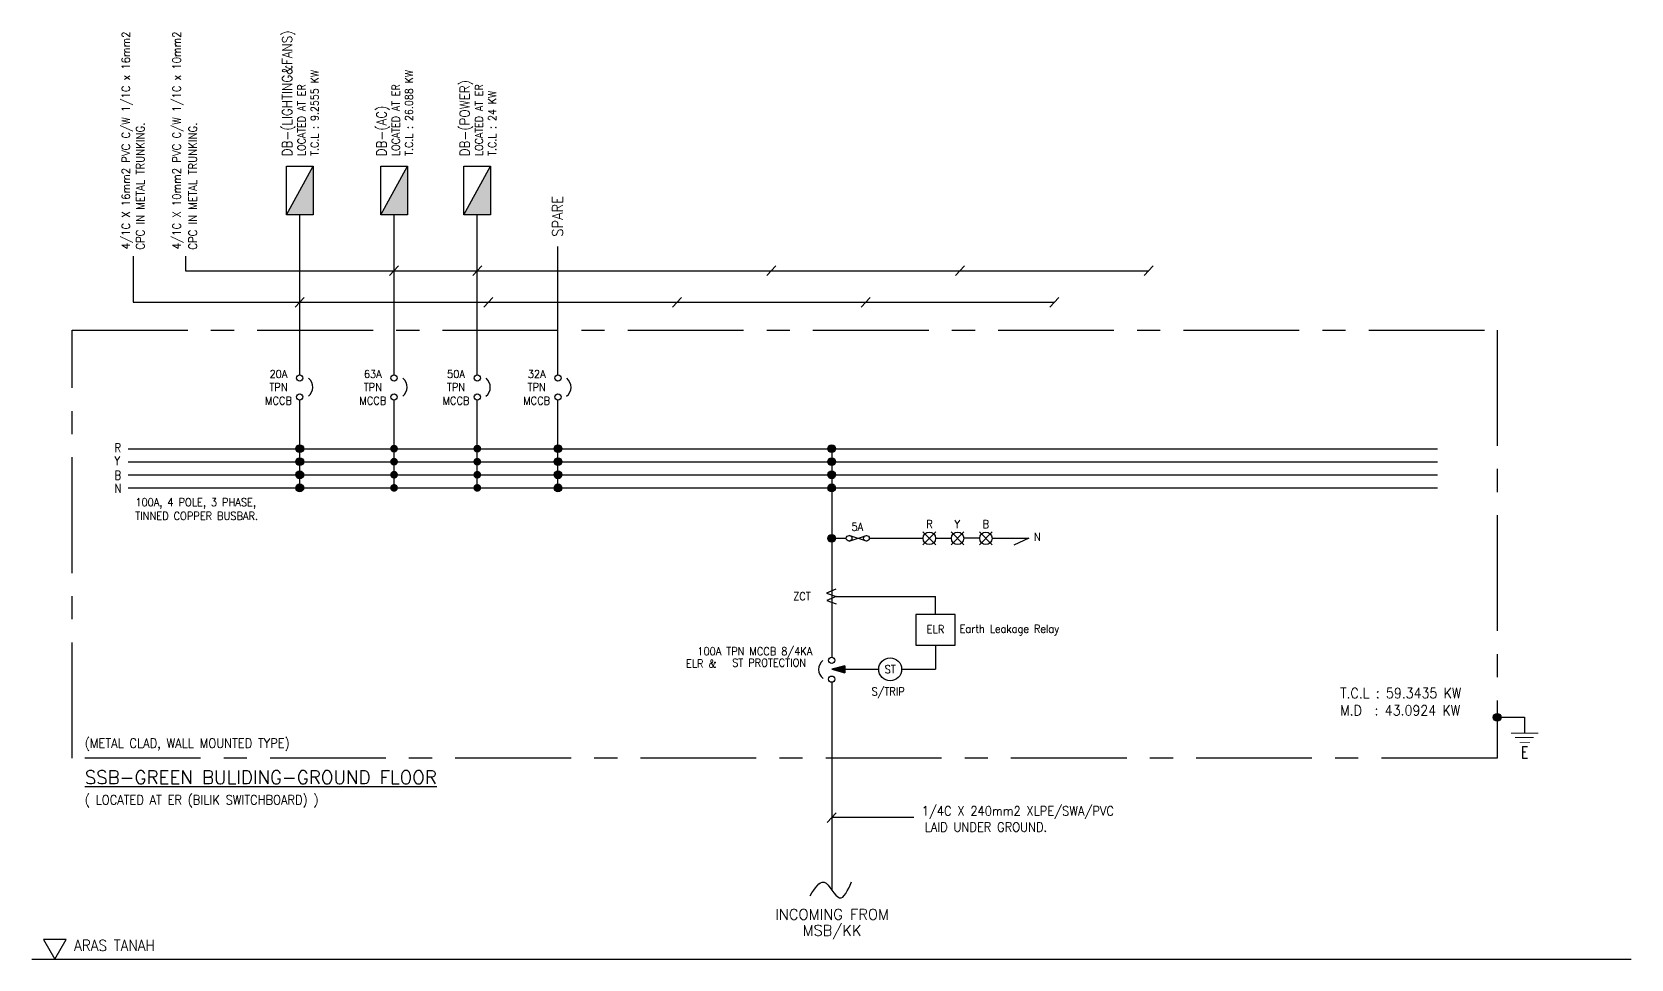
# Model space of a CAD drawing. Header units: inches. Extents: x 17074 to 430035, y 21644 to 175348.
# Drawn here: x 335364 to 404425, y 111516 to 151577 of the extents above; entities that cross this region are included whole.
import ezdxf
from ezdxf.enums import TextEntityAlignment as Align

# ---------------------------------------------------------------- set-up
doc = ezdxf.new("R2010")
doc.units = ezdxf.units.IN
doc.header["$MEASUREMENT"] = 0
for name, pattern in [('CENTERX2', [4, 2.5, -0.5, 0.5, -0.5]), ('DASHED', [19.05, 12.7, -6.35]), ('HIDDEN', [0.375, 0.25, -0.125])]:
    doc.linetypes.add(name, pattern=pattern)
for name, color, linetype in [('E-DB', 1, 'Continuous'), ('E-SCHEM', 7, 'Continuous'), ('L4', 5, 'Continuous'), ('SCHEM', 7, 'Continuous'), ('TEL', 3, 'Continuous')]:
    doc.layers.add(name, color=color, linetype=linetype)
doc.layers.add('TEXT', color=8, linetype='Continuous', lineweight=20)
doc.styles.add('230', font='ROMANS.SHX', dxfattribs={"height": 230})
doc.styles.add('300', font='ROMANS', dxfattribs={"width": 0.75, "height": 300})
doc.styles.add('400', font='ROMANS.shx', dxfattribs={"width": 0.8, "height": 4})
doc.styles.add('ROMANS', font='romans.shx', dxfattribs={"width": 0.5, "height": 400})

# ---------------------------------------------------------------- blocks, each defined once
blk = doc.blocks.new('E-DB')
at = {"layer": 'E-DB'}
for p, q in [((-440, 480), (440, 480)), ((-440, 480), (440, 0)), ((-440, 0), (-440, 480)), ((440, 480), (440, 0)), ((440, 0), (-440, 0))]:
    blk.add_line(p, q, dxfattribs=at)
at = {"layer": 'E-DB', "color": 7}
blk.add_solid([(-440, 0), (-440, 480), (440, 0)], dxfattribs=at)

msp = doc.modelspace()

# ---------------------------------------------------------------- hatches: boundary and pattern name
at = {"layer": 'E-SCHEM'}
for points in [[(346761, 133570, 1), (347097, 133570, 1)], [(350834, 133570, 1), (351171, 133570, 1)], [(354428, 133570, 1), (354764, 133570, 1)], [(357912, 133570, 1), (358249, 133570, 1)], [(369736, 133570, 1), (370072, 133570, 1)], [(346761, 133006, 1), (347097, 133006, 1)], [(346761, 132442, 1), (347097, 132442, 1)], [(350834, 133006, 1), (351171, 133006, 1)], [(350834, 132442, 1), (351171, 132442, 1)], [(354428, 133006, 1), (354764, 133006, 1)], [(354428, 132442, 1), (354764, 132442, 1)], [(357912, 133006, 1), (358249, 133006, 1)], [(357912, 132442, 1), (358249, 132442, 1)], [(369736, 133006, 1), (370072, 133006, 1)], [(369736, 132442, 1), (370072, 132442, 1)], [(346761, 131877, 1), (347097, 131877, 1)], [(350834, 131877, 1), (351171, 131877, 1)], [(354428, 131877, 1), (354764, 131877, 1)], [(357912, 131877, 1), (358249, 131877, 1)], [(369736, 131877, 1), (370072, 131877, 1)], [(369736, 129696, 1), (370072, 129696, 1)], [(398477, 121961, 1), (398814, 121961, 1)]]:
    msp.add_hatch(color=1, dxfattribs=at).paths.add_polyline_path(points)
at = {"layer": 'SCHEM', "linetype": 'Continuous'}
msp.add_hatch(color=256, dxfattribs=at).paths.add_polyline_path([(370472, 124184), (369904, 124037), (370472, 123889)])

# ---------------------------------------------------------------- linework, layer by layer
at = {"layer": 'E-SCHEM', "color": 1, "linetype": 'Continuous'}
for p, q in [((346929, 136757), (346929, 143683)), ((351003, 136757), (351003, 143683)), ((354596, 136757), (354596, 143683)), ((346929, 131877), (346929, 135668)), ((351003, 131877), (351003, 135668)), ((354596, 131877), (354596, 135668)), ((358081, 131877), (358081, 135668)), ((369904, 133570), (369904, 124563)), ((369904, 128044), (369904, 127642)), ((369904, 123474), (369904, 114508))]:
    msp.add_line(p, q, dxfattribs=at)
at = {"layer": 'E-SCHEM', "color": 9}
for p, q in [((339729, 141892), (339729, 139896)), ((341995, 141892), (341995, 141262)), ((341995, 141262), (383593, 141262)), ((339729, 139896), (379519, 139896)), ((373456, 117628), (369904, 117628))]:
    msp.add_line(p, q, dxfattribs=at)
at = {"layer": 'E-SCHEM', "color": 4, "linetype": 'Continuous'}
for p, q in [((351200, 141472), (350805, 141053)), ((354793, 141472), (354399, 141053)), ((367495, 141472), (367101, 141053)), ((375642, 141472), (375248, 141053)), ((383790, 141472), (383396, 141053)), ((347126, 140105), (346732, 139687)), ((355273, 140105), (354879, 139687)), ((363421, 140105), (363027, 139687)), ((371569, 140105), (371174, 139687)), ((379716, 140105), (379322, 139687)), ((339515, 133570), (396061, 133570)), ((339515, 133006), (396061, 133006)), ((339515, 132442), (396061, 132442)), ((339515, 131877), (396061, 131877)), ((370101, 117838), (369707, 117419))]:
    msp.add_line(p, q, dxfattribs=at)
at = {"layer": 'E-SCHEM'}
for p, q in [((374394, 129971), (373843, 129420)), ((373843, 129971), (374394, 129420)), ((375616, 129971), (375065, 129420)), ((375065, 129971), (375616, 129420)), ((376288, 129971), (376838, 129420)), ((376838, 129971), (376288, 129420)), ((370081, 127493), (369681, 127321)), ((369681, 127321), (370092, 127178)), ((370092, 127178), (369692, 127006)), ((369692, 127006), (370103, 126863))]:
    msp.add_line(p, q, dxfattribs=at)
for centre, radius in [((346929, 136623), 135), ((351003, 136623), 135), ((354596, 136623), 135), ((358081, 136623), 135), ((346929, 135803), 135), ((351003, 135803), 135), ((354596, 135803), 135), ((358081, 135803), 135), ((346929, 133570), 168), ((358081, 133570), 168), ((369904, 133570), 168), ((369904, 133570), 168), ((346929, 133006), 168), ((346929, 132442), 168), ((358081, 133006), 168), ((358081, 132442), 168), ((369904, 133006), 168), ((369904, 133006), 168), ((369904, 132442), 168), ((369904, 132442), 168), ((346929, 131877), 168), ((358081, 131877), 168), ((369904, 131877), 168), ((369904, 129696), 168), ((369904, 124428), 135), ((369904, 123609), 135), ((398646, 121961), 168)]:
    msp.add_circle(centre, radius, dxfattribs=at)
at = {"layer": 'E-SCHEM', "color": 1, "linetype": 'Continuous'}
for centre, start, end in [((346990, 136227), 308.52172, 49.94928), ((351064, 136227), 308.52172, 49.94928), ((354657, 136227), 308.52172, 49.94928), ((358142, 136227), 308.52172, 49.94928), ((369843, 124033), 130.05072, 231.47828)]:
    msp.add_arc(centre, 503, start, end, dxfattribs=at)
at = {"layer": 'E-SCHEM', "color": 1}
msp.add_spline([(368978, 114250), (369573, 114835), (370240, 114160), (370763, 114853)], degree=3, dxfattribs=at)
at = {"layer": 'L4', "color": 9, "linetype": 'CENTERX2', "ltscale": 2000}
msp.add_lwpolyline([(337095, 138692), (398646, 138692), (398646, 120196), (337095, 120196)], close=True, dxfattribs=at)
at = {"layer": 'SCHEM', "color": 10, "linetype": 'DASHED', "ltscale": 3500}
msp.add_line((358081, 136757), (358081, 142300), dxfattribs=at)
at = {"layer": 'SCHEM'}
for p, q in [((369904, 129696), (370533, 129696)), ((370656, 129573), (371403, 129818)), ((371403, 129573), (370656, 129818)), ((371526, 129696), (373850, 129696)), ((374387, 129696), (375072, 129696)), ((376295, 129696), (375609, 129696)), ((376831, 129696), (378420, 129696)), ((378420, 129696), (377771, 129401)), ((378420, 129696), (377771, 129401)), ((370061, 127178), (374387, 127178)), ((374387, 126403), (374387, 127178)), ((370472, 124184), (369904, 124037)), ((369904, 124037), (370472, 123889)), ((370472, 124184), (370472, 123889)), ((399828, 121961), (399828, 121275))]:
    msp.add_line(p, q, dxfattribs=at)
at = {"layer": 'SCHEM', "linetype": 'HIDDEN'}
for p, q in [((374387, 125083), (374387, 124037)), ((370472, 124037), (371934, 124037)), ((372925, 124037), (374387, 124037))]:
    msp.add_line(p, q, dxfattribs=at)
at = {"layer": 'SCHEM', "color": 7}
msp.add_line((398646, 121961), (399828, 121961), dxfattribs=at)
at = {"layer": 'SCHEM'}
msp.add_lwpolyline([(373539, 126403), (373539, 125083), (375234, 125083), (375234, 126403)], close=True, dxfattribs=at)
at = {"layer": 'SCHEM', "const_width": 34.3}
for points in [[(399235, 121275), (400420, 121275)], [(399407, 121091), (400222, 121091)], [(399618, 120865), (400065, 120865)]]:
    msp.add_lwpolyline(points, dxfattribs=at)
at = {"layer": 'SCHEM', "color": 1, "elevation": 0}
msp.add_lwpolyline([(336351, 111516), (336842, 112366), (335859, 112366)], close=True, dxfattribs=at)
at = {"layer": 'SCHEM'}
for centre, radius in [((374118, 129696), 268), ((375341, 129696), 268), ((376563, 129696), 268), ((370656, 129696), 123), ((371403, 129696), 123), ((372430, 124037), 495)]:
    msp.add_circle(centre, radius, dxfattribs=at)
at = {"layer": 'TEL', "color": 8, "linetype": 'Continuous'}
msp.add_line((335364, 111516, 0), (404425, 111516, 0), dxfattribs=at)

# ---------------------------------------------------------------- block references
at = {"layer": 'E-DB', "color": 7, "xscale": 2.392031249939464, "yscale": 2.392031249939464, "zscale": 2.39203125, "rotation": 90}
for p in [(347503, 144732, 0), (351577, 144732, 0), (355170, 144732, 0)]:
    msp.add_blockref('E-DB', p, dxfattribs=at)

# ---------------------------------------------------------------- texts
at = {"layer": 'E-SCHEM', "color": 7, "linetype": 'Continuous', "width": 0.9}
for s, height, style, p in [('4/1C X 16mm2 PVC C/W 1/1C x 16mm2 ', 357.96, '230', (339597, 142182, 0)), ('4/1C X 10mm2 PVC C/W 1/1C x 10mm2 ', 357.96, '230', (341792, 142182, 0)), ('T.C.L : 9.2555 KW', 334.88, '400', (347739, 146227, 0)), ('T.C.L : 26.088 KW', 334.88, '400', (351813, 146227, 0)), ('LOCATED AT ER', 334.88, '400', (347173, 146218, 0)), ('LOCATED AT ER', 334.88, '400', (351246, 146218, 0)), ('LOCATED AT ER', 334.88, '400', (354840, 146218, 0)), ('T.C.L : 24 KW', 334.88, '400', (355407, 146227, 0)), ('CPC IN METAL TRUNKING.', 357.96, '230', (340221, 142167, 0)), ('CPC IN METAL TRUNKING.', 357.96, '230', (342488, 142167, 0))]:
    msp.add_text(s, height=height, rotation=90, dxfattribs=dict(at, style=style)).set_placement(p)
at = {"layer": 'E-SCHEM', "color": 6, "linetype": 'Continuous', "style": '400', "width": 0.9}
for s, height, p in [('DB-(LIGHTING&FANS)', 421, (346596, 146202, 0)), ('DB-(POWER)', 421, (354264, 146202, 0)), ('DB-(AC)', 421, (350670, 146202, 0)), ('SPARE', 460.7, (358294, 142724))]:
    msp.add_text(s, height=height, rotation=90, dxfattribs=at).set_placement(p)
at = {"layer": 'E-SCHEM', "color": 7, "linetype": 'Continuous', "style": '230', "width": 0.9}
for s, p in [('20A', (346011, 136624)), ('63A', (350085, 136624)), ('50A', (353678, 136624)), ('32A', (357163, 136624)), ('TPN', (346011, 136056)), ('TPN', (350085, 136056)), ('TPN', (353678, 136056)), ('TPN', (357163, 136056)), ('MCCB', (346011, 135471)), ('MCCB', (350085, 135471)), ('MCCB', (353678, 135471)), ('MCCB', (357163, 135471)), ('ELR', (374387, 125594))]:
    msp.add_text(s, height=345.5, dxfattribs=at).set_placement(p, align=Align.CENTER)
at = {"layer": 'E-SCHEM', "color": 7, "linetype": 'Continuous'}
for s, height, style, width, p in [('R', 386, '300', 0.8, (338929, 133414)), ('Y', 386, '300', 0.8, (338929, 132850)), ('B', 386, '300', 0.8, (338929, 132228)), ('N', 386, '300', 0.8, (338929, 131664)), ('100A, 4 POLE, 3 PHASE,', 345.51, '230', 0.9, (339827, 131084)), ('TINNED COPPER BUSBAR.', 345.51, '230', 0.9, (339827, 130491)), ('5A', 345.5, '230', 0.9, (370756, 130019)), ('R', 346, '230', 0.9, (373988, 130137)), ('Y', 346, '230', 0.9, (375207, 130137)), ('B', 346, '230', 0.9, (376414, 130137)), ('N', 346, '230', 0.9, (378640, 129586)), ('Earth Leakage Relay', 345.51, '230', 0.9, (375424, 125615)), ('S/TRIP', 345.5, '230', 0.9, (371621, 122903)), ('T.C.L : 59.3435 KW', 441.92, '400', 0.9, (391865, 122788, 0)), ('M.D  : 43.0924 KW', 441.92, '400', 0.9, (391865, 122041, 0)), ('(METAL CLAD, WALL MOUNTED TYPE)', 403.1, '400', 0.9, (337647, 120644)), ('( LOCATED AT ER (BILIK SWITCHBOARD) )', 403.1, '400', 0.9, (337647, 118196)), ('1/4C X 240mm2 XLPE/SWA/PVC', 403.1, '230', 0.9, (373793, 117713)), ('LAID UNDER GROUND.', 403.1, '230', 0.9, (373921, 117018)), ('ARAS TANAH', 478.4, '400', 0.9, (337185, 111865, 0))]:
    msp.add_text(s, height=height, dxfattribs=dict(at, style=style, width=width)).set_placement(p)
at = {"layer": 'E-SCHEM', "color": 7, "linetype": 'Continuous', "style": '230', "width": 0.9}
for s, height, p in [('ZCT', 345.5, (368997, 127020)), ('100A TPN MCCB 8/4KA', 345.51, (369068, 124643, 0)), ('ELR &', 345.5, (364927, 124110, 0)), ('ST PROTECTION', 345.51, (368801, 124148, 0))]:
    msp.add_text(s, height=height, dxfattribs=at).set_placement(p, align=Align.RIGHT)
msp.add_text('ST', height=345.5, dxfattribs=at).set_placement((372430, 124037), align=Align.MIDDLE_CENTER)
at = {"layer": 'E-SCHEM', "color": 1, "style": 'ROMANS'}
msp.add_text('%%USSB-GREEN BULIDING-GROUND FLOOR', height=575.85, dxfattribs=at).set_placement((337647, 119080))
for s, height, p in [('INCOMING FROM', 460.68, (369920, 113212)), ('MSB/KK', 460.7, (369920, 112524))]:
    msp.add_text(s, height=height, dxfattribs=at).set_placement(p, align=Align.CENTER)
at = {"layer": 'TEXT', "style": '230', "width": 0.75}
msp.add_text('E', height=509, dxfattribs=at).set_placement((399676, 120198))

doc.saveas('drawing.dxf')
